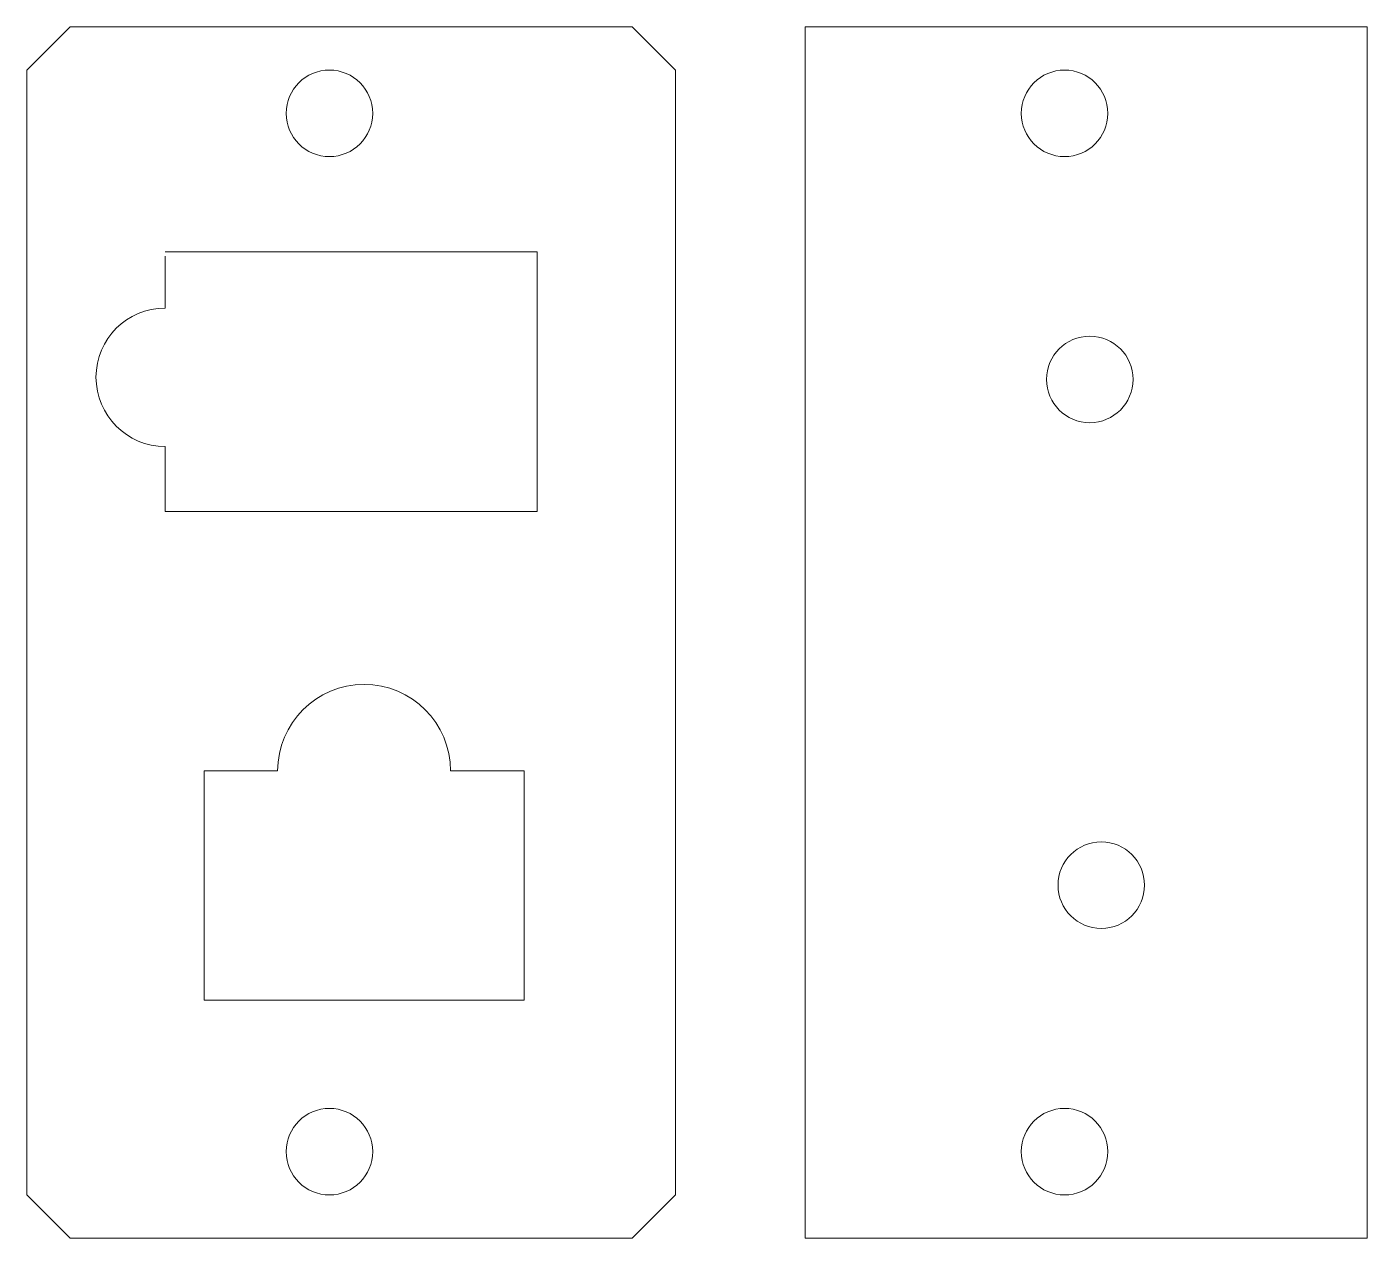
# Model space of a CAD drawing. Header units: millimetres. Extents: x 2 to 33, y 0 to 28.
import ezdxf

# ---------------------------------------------------------------- set-up
doc = ezdxf.new("R2010")
doc.units = ezdxf.units.MM
doc.layers.get('0').update_dxf_attribs({"lineweight": 0, "true_color": 0xffffff})
doc.layers.add('Tapa', color=6, linetype='Continuous', lineweight=0, true_color=0xff00ff)

msp = doc.modelspace()

# ---------------------------------------------------------------- linework, layer by layer
for p, q in [((5.2, 22.8), (13.8, 22.8)), ((5.2, 21.5), (5.2, 22.7)), ((13.8, 22.8), (13.8, 16.8)), ((5.2, 16.8), (5.2, 18.3)), ((13.8, 16.8), (5.2, 16.8)), ((7.8, 10.8), (6.1, 10.8)), ((6.1, 5.5), (6.1, 10.8)), ((13.5, 10.8), (11.8, 10.8)), ((13.5, 10.8), (13.5, 5.5)), ((6.1, 5.5), (13.5, 5.5))]:
    msp.add_line(p, q)
msp.add_lwpolyline([(3, 28), (16, 28), (17, 27), (17, 1), (16, 0), (3, 0), (2, 1), (2, 27)], close=True)
for centre in [(9, 26), (9, 2)]:
    msp.add_circle(centre, 1)
for centre, radius, start, end in [((5.2, 19.9), 1.6, 90, 270), ((9.8, 10.8), 2, 0, 180)]:
    msp.add_arc(centre, radius, start, end)
at = {"layer": 'Tapa'}
for p, q in [((20, 28), (33, 28)), ((20, 0), (20, 28)), ((33, 28), (33, 0)), ((33, 0), (20, 0))]:
    msp.add_line(p, q, dxfattribs=at)
for centre in [(26, 26), (26.585, 19.85), (26.85, 8.16), (26, 2)]:
    msp.add_circle(centre, 1, dxfattribs=at)

doc.saveas('drawing.dxf')
